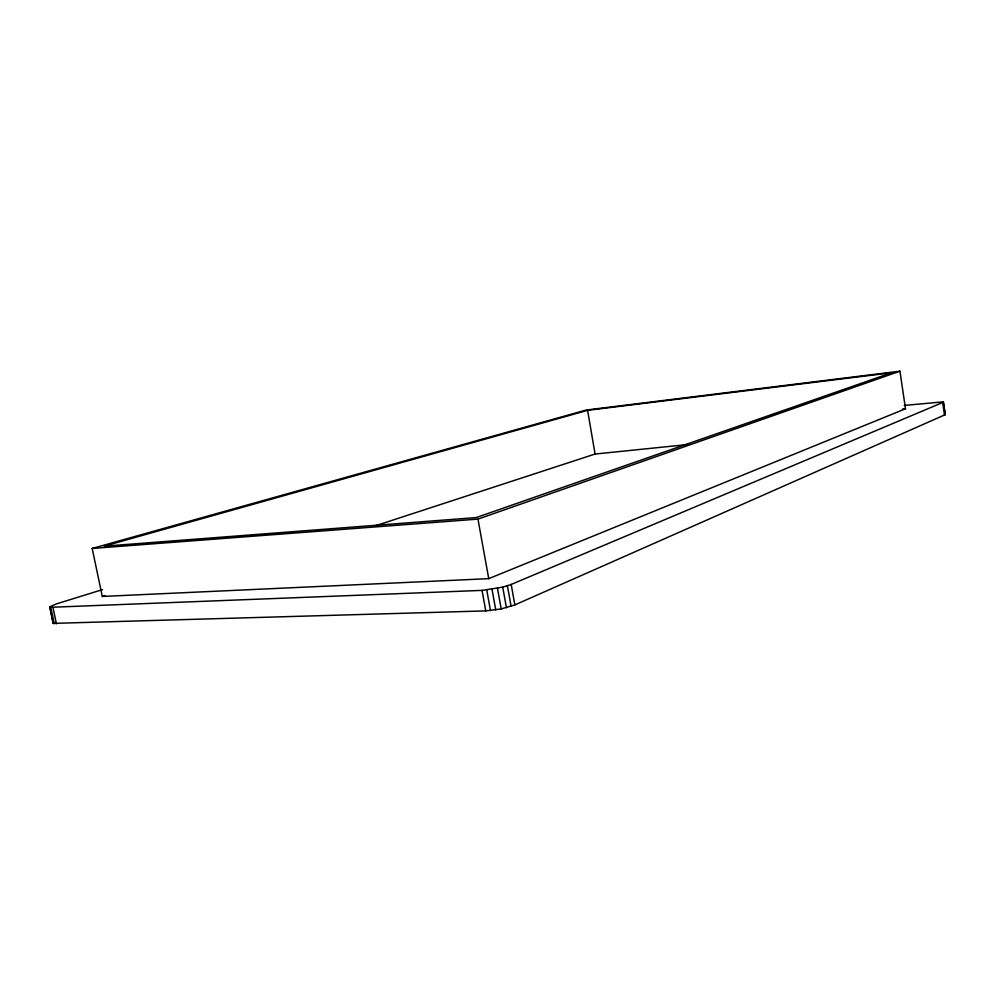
<?xml version="1.0" encoding="UTF-8"?>
<svg xmlns="http://www.w3.org/2000/svg" width="995" height="995" viewBox="0 0 995 995"><rect width="100%" height="100%" fill="white"/><g stroke="black" fill="none" stroke-linecap="round" stroke-linejoin="round"><path stroke-width="1.49" d="M904.231 405.438L943.31 401.856L945.25 414.666L514.85 604.91L501.194 608.928L485.759 610.893L53.183 623.38L49.837 606.739L56.553 603.865L102.485 589.637M53.183 623.38L49.837 606.739M49.75 607.336L482.028 590.383L502.736 587.162L511.194 584.451L943.447 402.179M488.732 578.655L905.487 408.771L899.953 371.185L586.055 410.052L92.187 548.456L102.286 596.453L488.732 578.655L477.961 519.116L899.953 371.185M375.413 525.783L595.072 454.043L687.632 444.554M102.286 596.453L105.246 595.52M587.597 410.338L104.052 546.193L476.17 517.574L891.545 372.764L587.597 410.338L595.072 454.043M902.415 409.107L905.487 408.771M92.187 548.456L477.961 519.116M945.25 414.666L943.31 401.856M52.996 607.709L56.441 623.815M50.82 607.659L54.265 623.741M492.027 589.338L495.746 609.91M486.754 590.035L490.473 610.582M482.028 590.383L485.759 610.893M511.194 584.451L514.85 604.91M507.413 585.819L511.094 606.341M502.736 587.162L506.43 607.709M497.488 588.356L501.194 608.928M942.7 402.614L944.516 415.126"/></g></svg>
